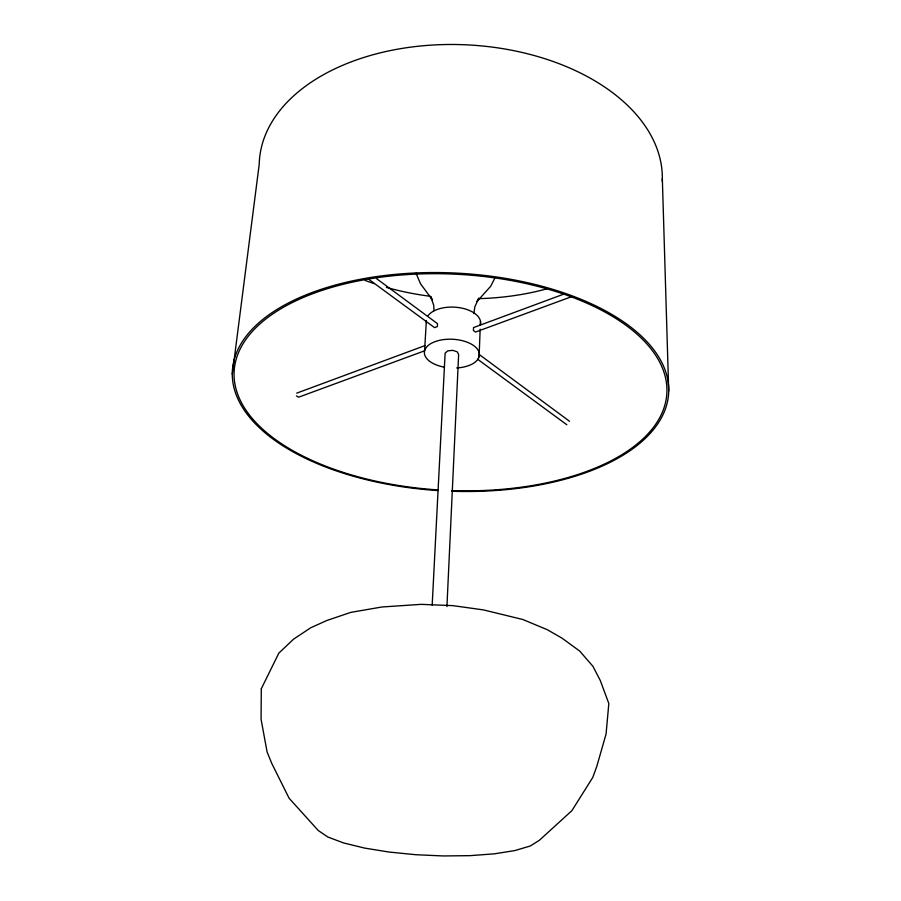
<?xml version="1.0" encoding="UTF-8"?>
<svg xmlns="http://www.w3.org/2000/svg" width="901" height="901" viewBox="0 0 901 901"><rect width="100%" height="100%" fill="white"/><g stroke="black" fill="none" stroke-linecap="round" stroke-linejoin="round"><path stroke-width="1.35" d="M479.084 356.762L480.165 329.192M480.323 325.362L480.481 321.207M446.93 606.542L458.632 354.577L457.314 351.886L452.809 350.343L447.741 350.861L445.128 353.136L432.176 605.224M424.574 350.94L426.364 320.565M232.289 374.253L259.229 164.23A201.711 127.311 2.8 0 1 464.939 44.768A201.711 127.311 2.8 0 1 662.269 181.338M473.892 313.616L474.816 306.869L478.848 298.107L477.079 301.452L490.685 286.27L494.638 278.522M296.699 393.151L425.081 345.556M563.925 294.064L473.521 327.592L473.397 330.498L475.469 332.064L571.155 296.834M424.394 350.883L298.591 397.206L296.418 395.877M368.914 279.411L434.575 327.626L437.345 326.579L437.503 323.673L376.494 278.578M477.586 359.217L566.853 424.765M479.298 354.566L569.5 421.251M416.037 273.183L420.463 283.669L432.289 299.785L430.599 296.316L433.741 305.338L433.955 310.766M662.336 178.556L668.711 390.989M546.783 288.872A200.078 126.264 2.8 0 1 478.589 298.659M429.766 296.204A200.078 126.264 2.8 0 1 386.36 287.374M374.343 283.68A200.078 126.264 2.8 0 1 365.187 280.459M438.123 489.919A216.634 108.188 2.8 0 1 267.056 318.064A216.634 108.188 2.8 0 1 639.496 336.433A216.634 108.188 2.8 0 1 451.93 490.606M438.044 490.583A218.414 109.089 2.8 0 1 265.558 317.287A218.414 109.089 2.8 0 1 641.062 335.814A218.414 109.089 2.8 0 1 451.942 491.27M444.069 367.124A27.537 14.371 2.8 0 1 430.115 344.047A27.537 14.371 2.8 0 1 475.435 346.998A27.537 14.371 2.8 0 1 456.683 367.946M426.522 323.042A27.221 14.754 2.8 0 1 426.263 320.463M428.212 315.496A27.221 14.754 2.8 0 1 460.648 307.883A27.221 14.754 2.8 0 1 480.323 325.058M261.29 688.781L261.076 719.268L267.101 752.02L271.809 763.507L289.097 798.23L318.278 830.531L327.84 837.018L343.675 842.976L364.545 848.078L389.086 852.053L415.823 854.722L443.269 855.95L469.905 855.657L494.255 853.844L514.82 850.578L530.25 846.005L539.316 840.329L571.898 810.652L592.768 777.462L596.822 766.3L606.058 734.056L608.828 703.535L600.257 680.435L592.926 666.312L579.737 651.096L562.044 638.178L547.301 629.709L522.828 619.505L483.443 609.898L452.944 605.652L421.195 604.346L381.945 606.992L350.782 612.376L326.703 620.552L310.789 627.727L293.591 639.136L278.837 653.124L261.29 688.781"/></g></svg>
